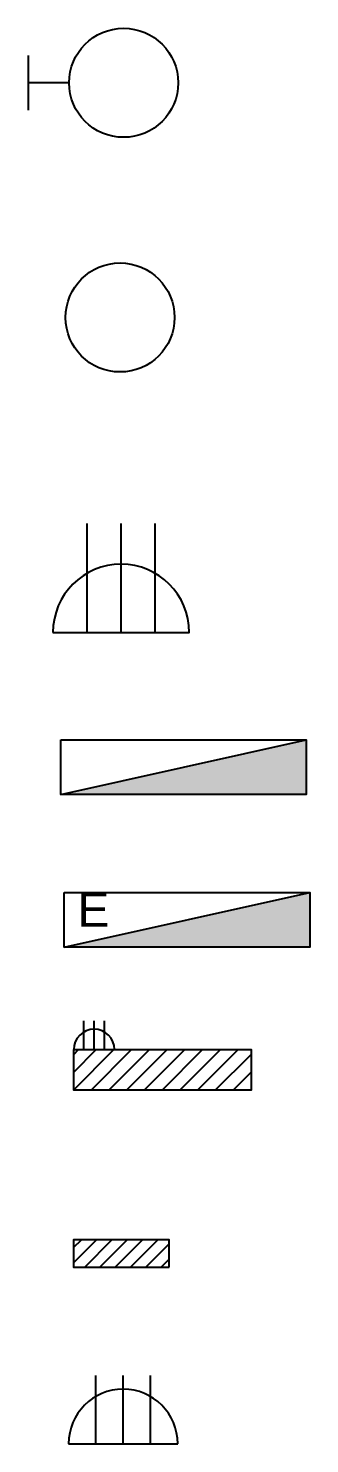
# Model space of a CAD drawing. Header units: inches. Extents: x 61297 to 163996, y 9483 to 32239.
# Drawn here: x 77328.5 to 77349.1, y 9723.4 to 9827.3 of the extents above; entities that cross this region are included whole.
import ezdxf

# ---------------------------------------------------------------- set-up
doc = ezdxf.new("R2010")
doc.units = ezdxf.units.IN
doc.layers.add('Layer1', color=7, linetype='Continuous')
doc.layers.add('Light Fans and Socketst', color=170, linetype='Continuous')
doc.styles.get("Standard").update_dxf_attribs({"font": 'arial.ttf'})

# ---------------------------------------------------------------- blocks, each defined once
blk = doc.blocks.new('Light')
at = {"layer": 'Light Fans and Socketst'}
blk.add_line((0, 2), (0, -2), dxfattribs=at)
blk.add_lwpolyline([(2.99, 0), (1.49, 0), (0, 0)], dxfattribs=at)
blk.add_circle((6.99, 0), 4, dxfattribs=at)
blk = doc.blocks.new('Light Ceiling')
at = {"layer": 'Light Fans and Socketst'}
blk.add_circle((0, 0), 4, dxfattribs=at)
blk = doc.blocks.new('3-Pin Socket')
at = {"layer": 'Light Fans and Socketst'}
for p, q in [((-2.51, 0), (-2.51, 8)), ((0, 0), (0, 8)), ((2.5, 0), (2.5, 8)), ((2.5, 0), (4.99, 0))]:
    blk.add_line(p, q, dxfattribs=at)
blk.add_lwpolyline([(-5.01, 0), (4.99, 0, 1)], format="xyb", close=True, dxfattribs=at)
blk = doc.blocks.new('BDB')
h = blk.add_hatch(color=256)
h.dxf.hatch_style = 1
h.paths.add_polyline_path([(13.5, 4), (-4.5, 0), (13.5, 0)])
blk.add_line((-4.5, 0), (13.5, 4))
at = {"layer": 'Layer1'}
blk.add_lwpolyline([(-4.5, 4), (13.5, 4), (13.5, 0), (-4.5, 0), (-4.5, 4)], dxfattribs=at)
blk = doc.blocks.new('Emergency_BDB')
at = {"layer": 'Layer1'}
blk.add_blockref('BDB', (0, 0), dxfattribs=at)
at = {"layer": 'Layer1', "insert": (-4.5, 4), "char_height": 2.5, "attachment_point": 1}
blk.add_mtext_dynamic_manual_height_columns(' E', width=4.2009, gutter_width=12.5, heights=[0], dxfattribs=at)
blk = doc.blocks.new('Switchboard')
at = {"layer": 'Layer1'}
h = blk.add_hatch(dxfattribs=at)
h.set_pattern_fill('ANSI31', color=256, scale=0.29)
h.set_pattern_definition([(45, (-3152.2866, -1776.0954), (-0.65106857, 0.65106857), [])])
h.paths.add_polyline_path([(-6.51, 2.98), (-6.51, 0), (6.51, 0), (6.51, 2.98)])
for p, q in [((-5.76, 2.98), (-5.76, 5.1)), ((-5.01, 2.98), (-5.01, 5.1)), ((-4.26, 2.98), (-4.26, 5.1))]:
    blk.add_line(p, q, dxfattribs=at)
blk.add_lwpolyline([(-6.51, 2.98), (6.51, 2.98), (6.51, 0), (-6.51, 0)], close=True, dxfattribs=at)
blk.add_arc((-5.01, 2.98), 1.5, 0, 180, dxfattribs=at)
blk = doc.blocks.new('ESB')
h = blk.add_hatch()
h.set_pattern_fill('ANSI31', color=256, scale=0.25)
h.set_pattern_definition([(45, (-3149.957, -1763.2019), (-0.561266, 0.561266), [])])
h.paths.add_polyline_path([(3.5, 2), (-3.5, 2), (-3.5, 0), (3.5, 0)])
blk.add_lwpolyline([(3.5, 0), (3.5, 2), (-3.5, 2), (-3.5, 0)], close=True)
blk = doc.blocks.new('Socket')
for p, q in [((-2, 0), (-2, 5)), ((0, 0), (0, 5)), ((2, 0), (2, 5)), ((-4, 0), (4, 0))]:
    blk.add_line(p, q)
blk.add_arc((0, 0), 4, 0, 180)

msp = doc.modelspace()

# ---------------------------------------------------------------- block references
for name, p in [('ESB', (77335.293, 9736.398)), ('Socket', (77335.424, 9723.44))]:
    msp.add_blockref(name, p)
at = {"layer": 'Layer1'}
for name, p in [('BDB', (77335.356, 9771.09)), ('Emergency_BDB', (77335.608, 9759.888)), ('Switchboard', (77338.307, 9749.379))]:
    msp.add_blockref(name, p, dxfattribs=at)
at = {"layer": 'Light Fans and Socketst'}
for name, p in [('Light', (77328.467, 9823.315)), ('Light Ceiling', (77335.199, 9806.093)), ('3-Pin Socket', (77335.284, 9782.984))]:
    msp.add_blockref(name, p, dxfattribs=at)

doc.saveas('drawing.dxf')
